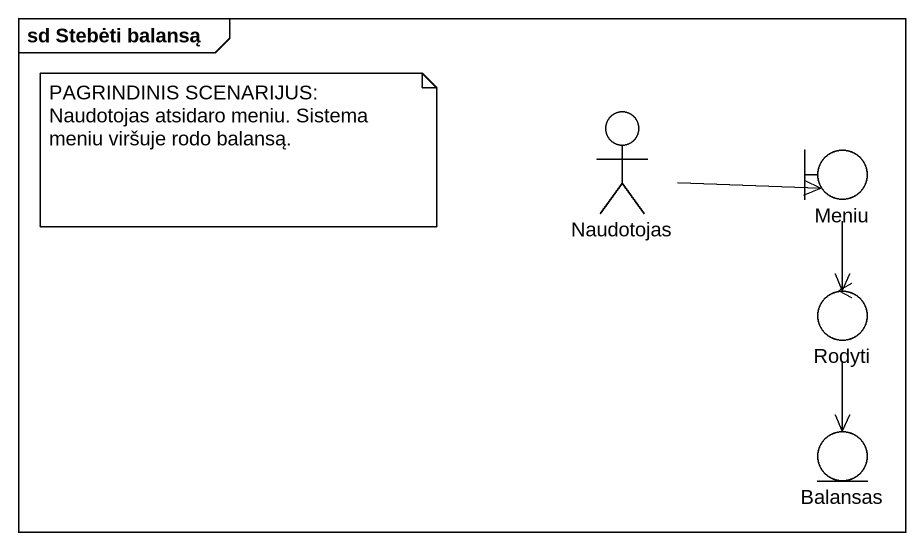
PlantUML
@startuml
mainframe sd Stebėti balansą
actor Naudotojas
boundary Meniu
control Rodyti
entity Balansas
Naudotojas -right-> Meniu
Meniu --> Rodyti
Rodyti --> Balansas
note as N1
  PAGRINDINIS SCENARIJUS:
  Naudotojas atsidaro meniu. Sistema meniu viršuje rodo balansą.
end note
@enduml
